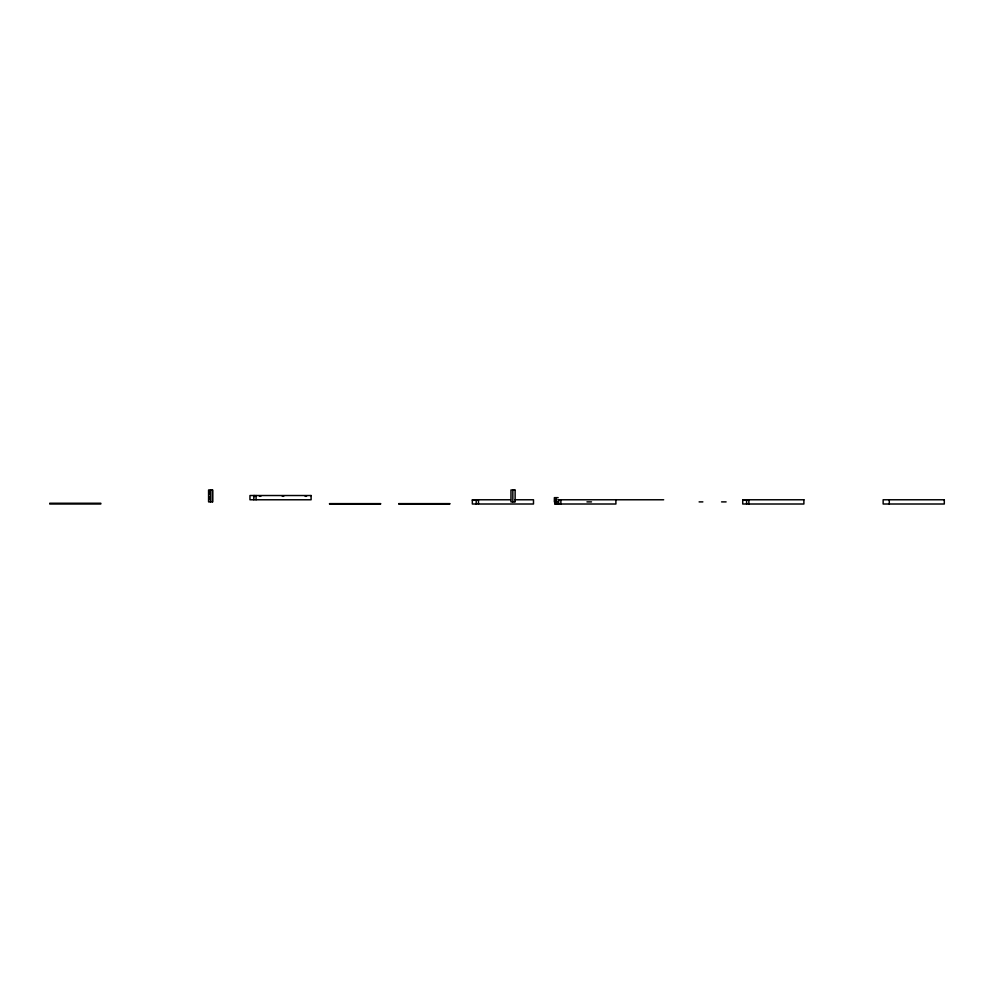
<?xml version="1.0" encoding="UTF-8"?>
<svg xmlns="http://www.w3.org/2000/svg" width="994" height="994" viewBox="0 0 994 994"><rect width="100%" height="100%" fill="white"/><g stroke="black" fill="none" stroke-linecap="round" stroke-linejoin="round"><path stroke-width="1.49" d="M514.718 489.98L510.966 489.98L510.966 501.895L514.718 501.895M259.422 496.292L260.85 496.292M282.259 496.292L283.725 496.292M305.133 496.292L306.562 496.292M558.131 497.646L554.379 497.646L554.379 501.895L558.131 501.895M510.494 499.771L472.336 499.771L472.336 504.008L533.492 504.008L533.492 499.771L514.88 499.771M557.808 499.771L663.657 499.771M472.336 500.181L476.871 500.181M742.729 500.181L747.264 500.181M586.957 501.895L591.492 501.895M699.105 501.895L702.857 501.895M721.569 501.895L726.105 501.895M49.7 503.25L100.816 503.25M329.511 503.623L380.627 503.623M398.706 503.623L449.822 503.623M559.274 503.598L554.739 503.598L554.739 499.771L554.739 504.008L615.895 504.008L615.895 499.771M49.7 504.008L100.816 504.008M329.511 504.008L380.627 504.008M398.706 504.008L449.822 504.008M889.282 499.771L889.282 504.008M748.867 499.771L748.867 504.008M746.593 500.181L746.593 504.008M560.877 499.771L560.877 504.008M559.411 499.771L559.411 500.491M558.591 499.771L558.591 503.598M556.255 497.646L556.255 501.895M515.128 489.98L515.128 501.895M512.842 489.98L512.842 501.895M478.474 499.771L478.474 504.008M476.201 500.181L476.201 504.008M256.092 495.521L256.092 499.771M254.626 495.521L254.626 496.59M253.805 495.521L253.805 499.771M212.741 489.98L212.741 501.895M210.455 489.98L210.455 501.895M208.914 491.682L208.914 494.192M208.914 496.826L208.914 499.336M212.331 489.98L208.578 489.98L208.578 501.895L212.331 501.895L212.331 489.98M311.097 495.521L249.954 495.521L249.954 499.771L311.097 499.771L311.097 495.521M803.885 499.771L742.729 499.771L742.729 504.008L803.885 504.008L803.885 499.771M944.3 499.771L883.144 499.771L883.144 504.008L944.3 504.008L944.3 499.771"/></g></svg>
